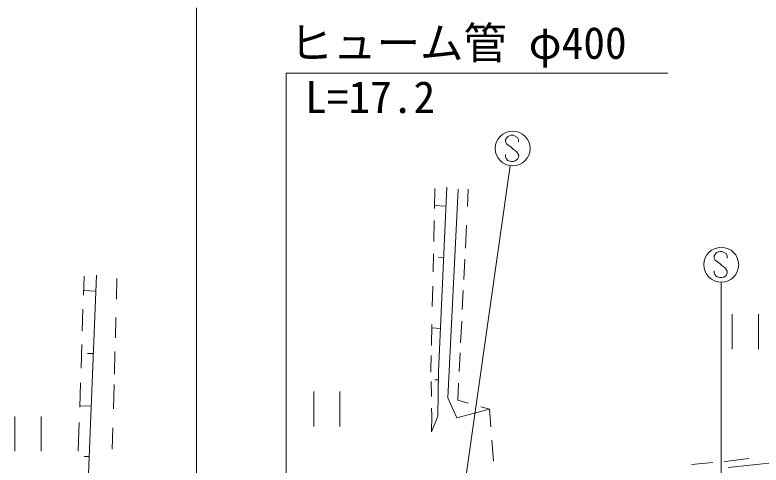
# Model space of a CAD drawing. Units: millimetres, scale not verified. Extents: x 40000 to 680000, y 20000 to 380000.
# Drawn here: x 93491 to 136387, y 293321 to 319196 of the extents above; entities that cross this region are included whole.
import ezdxf
from ezdxf.enums import TextEntityAlignment as Align

# ---------------------------------------------------------------- set-up
doc = ezdxf.new("R2010")
doc.units = ezdxf.units.MM
doc.header["$LTSCALE"] = 1000
for name, color, linetype, lineweight in [('M-BGD', 7, 'Continuous', 13), ('M-STR-STR3', 7, 'Continuous', 13), ('M-STR-STRC', 7, 'Continuous', 13)]:
    doc.layers.add(name, color=color, linetype=linetype, lineweight=lineweight)
doc.styles.add('ＭＳ ゴシック', font='')
doc.styles.get('ＭＳ ゴシック').set_extended_font_data('MS Gothic')

msp = doc.modelspace()

# ---------------------------------------------------------------- linework, layer by layer
at = {"layer": 'M-BGD'}
for p, q in [((118326, 309288), (117847, 298700)), ((117611, 308065), (117637, 309213)), ((118374, 297185), (118976, 309189)), ((119506, 308188), (119555, 309184)), ((117615, 308237), (118278, 308207)), ((117569, 306177), (117596, 307378)), ((119386, 305792), (119452, 307117)), ((117531, 304438), (117554, 305466)), ((117837, 305274), (118144, 305261)), ((119297, 303997), (119355, 305153)), ((97465, 304175), (97429, 303096)), ((98176, 304232), (97551, 288321)), ((99326, 302855), (99358, 304046)), ((97438, 303353), (98141, 303325)), ((117486, 302431), (117512, 303606)), ((119211, 302259), (119265, 303361)), ((97403, 302288), (97361, 301013)), ((99264, 300628), (99297, 301802)), ((119115, 300345), (119178, 301598)), ((134734, 299986), (134734, 301986)), ((136234, 301986), (136234, 299986)), ((117436, 300188), (117463, 301400)), ((117459, 301202), (117959, 301179)), ((97336, 300254), (97291, 298884)), ((99207, 298546), (99243, 299844)), ((97657, 299739), (97999, 299726)), ((117405, 298764), (117424, 299616)), ((119034, 298705), (119087, 299782)), ((117407, 298652), (117405, 298764)), ((117847, 298700), (117810, 296140)), ((117432, 297267), (117416, 298130)), ((117640, 298221), (117840, 298218)), ((97264, 298048), (97218, 296658)), ((99153, 296561), (99191, 297959)), ((118951, 297047), (119000, 298020)), ((110674, 295545), (110674, 297545)), ((112174, 297545), (112174, 295545)), ((118888, 296035), (118374, 297185)), ((119550, 296880), (118951, 297047)), ((97220, 296724), (97880, 296698)), ((117452, 296168), (117444, 296599)), ((120773, 296540), (118888, 296035)), ((120773, 296540), (120275, 296678)), ((120854, 295512), (120773, 296540)), ((93491, 294116), (93491, 296116)), ((94991, 296116), (94991, 294116)), ((117432, 295227), (117452, 296168)), ((117810, 296140), (117432, 295227)), ((97189, 295762), (97135, 294125)), ((99089, 294240), (99122, 295458)), ((121006, 293554), (120913, 294748)), ((147023, 294500), (134496, 293189)), ((97480, 293821), (97767, 293810)), ((133611, 293472), (132384, 293358)), ((134468, 293552), (134265, 293533)), ((135685, 293696), (134468, 293552))]:
    msp.add_line(p, q, dxfattribs=at)
at = {"layer": 'M-STR-STR3'}
for p, q in [((109094, 290955), (109094, 315844)), ((109094, 315844), (131025, 315844))]:
    msp.add_line(p, q, dxfattribs=at)
at = {"layer": 'M-STR-STRC'}
for p, q in [((103930, 285748), (103930, 319608)), ((121822, 312214), (121698, 312030)), ((121698, 312030), (121701, 311898)), ((121701, 311898), (121764, 311769)), ((122014, 312280), (121822, 312214)), ((122135, 312278), (122014, 312280)), ((122386, 312159), (122135, 312278)), ((122449, 312028), (122386, 312159)), ((122449, 311898), (122449, 312028)), ((121764, 311769), (122020, 311588)), ((122020, 311588), (122149, 311456)), ((122149, 311456), (122328, 311340)), ((121701, 311051), (121698, 311172)), ((121740, 310948), (121701, 311051)), ((122328, 311340), (122454, 311140)), ((122449, 311029), (122388, 310898)), ((122454, 311140), (122449, 311029)), ((121825, 310837), (121740, 310948)), ((122012, 310777), (121825, 310837)), ((122146, 310777), (122012, 310777)), ((122246, 310806), (122146, 310777)), ((122388, 310898), (122246, 310806)), ((118775, 288114), (121965, 310528)), ((133815, 305535), (133691, 305350)), ((134007, 305601), (133815, 305535)), ((134129, 305598), (134007, 305601)), ((134379, 305479), (134129, 305598)), ((134442, 305348), (134379, 305479)), ((133691, 305350), (133694, 305219)), ((133694, 305219), (133757, 305090)), ((133757, 305090), (134013, 304908)), ((134442, 305219), (134442, 305348)), ((134013, 304908), (134142, 304776)), ((134142, 304776), (134321, 304660)), ((134321, 304660), (134447, 304460)), ((133694, 304371), (133691, 304492)), ((133734, 304268), (133694, 304371)), ((133818, 304157), (133734, 304268)), ((134005, 304097), (133818, 304157)), ((134381, 304218), (134239, 304126)), ((134442, 304350), (134381, 304218)), ((134447, 304460), (134442, 304350)), ((134139, 304097), (134005, 304097)), ((134089, 289690), (134089, 303838)), ((134239, 304126), (134139, 304097))]:
    msp.add_line(p, q, dxfattribs=at)
for centre in [(122106, 311518), (134099, 304838)]:
    msp.add_circle(centre, 1000, dxfattribs=at)

# ---------------------------------------------------------------- texts
at = {"layer": 'M-STR-STR3', "style": 'ＭＳ ゴシック'}
for s, p in [('ヒューム管 φ400', (109277, 316121)), ('L=17.2', (110169, 313007))]:
    msp.add_text(s, height=1833, dxfattribs=at).set_placement(p, align=Align.BOTTOM_LEFT)

doc.saveas('drawing.dxf')
